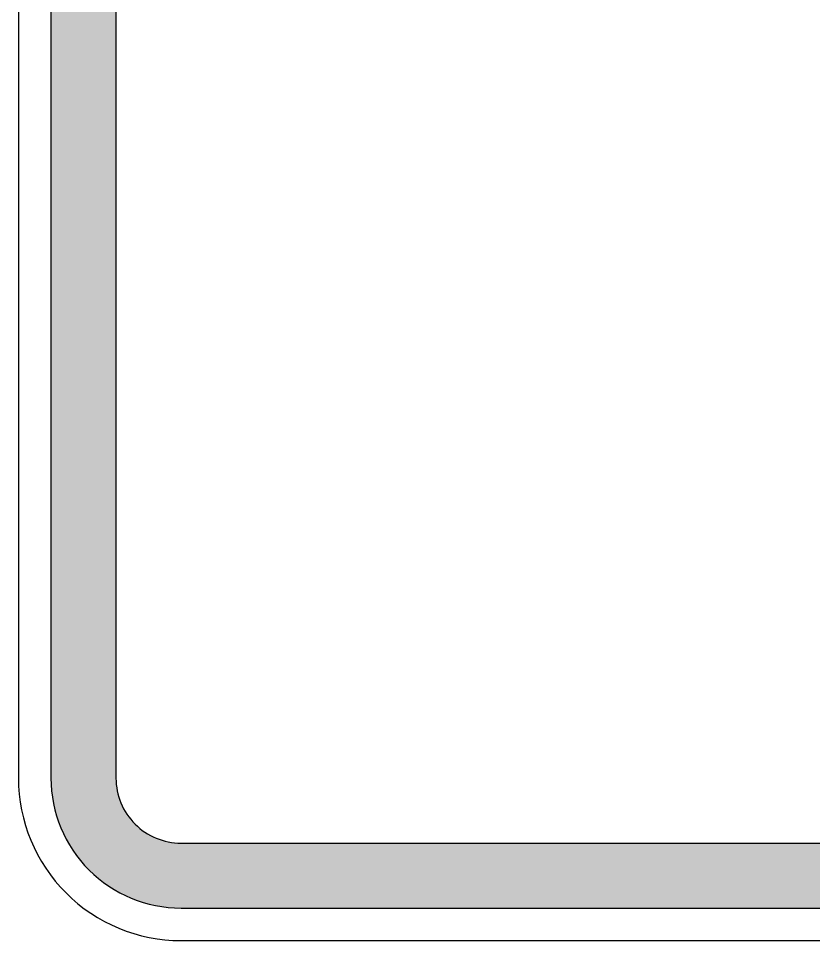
# Model space of a CAD drawing. Extents: x 82 to 242, y 67 to 132.
# Drawn here: x 81.92 to 106.37, y 72.41 to 100.8 of the extents above; entities that cross this region are included whole.
import ezdxf

# ---------------------------------------------------------------- set-up
doc = ezdxf.new("R2010")
doc.units = 0
doc.header["$LTSCALE"] = 12
doc.header["$MEASUREMENT"] = 0
doc.layers.add('L25', color=1, linetype='CONTINUOUS')
doc.layers.add('T25', color=1, linetype='CONTINUOUS')

msp = doc.modelspace()

# ---------------------------------------------------------------- hatches: boundary and pattern name
at = {"layer": 'L25'}
h = msp.add_hatch(color=256, dxfattribs=at)
edge = h.paths.add_edge_path()
edge.add_line((86.917, 73.414), (236.917, 73.414))
edge.add_arc((236.917, 77.414), 4, 270, 360)
edge.add_line((240.917, 77.414), (240.917, 127.414))
edge.add_arc((236.917, 127.414), 4, 360, 450)
edge.add_line((236.917, 131.414), (86.917, 131.414))
edge.add_arc((86.917, 127.414), 4, 90, 180)
edge.add_line((82.917, 127.414), (82.917, 77.414))
edge.add_arc((86.917, 77.414), 4, 180, 270)
edge = h.paths.add_edge_path(flags=16)
edge.add_line((86.917, 75.414), (236.917, 75.414))
edge.add_arc((236.917, 77.414), 2, 270, 360)
edge.add_line((238.917, 77.414), (238.917, 127.414))
edge.add_arc((236.917, 127.414), 2, 0, 90)
edge.add_line((236.917, 129.414), (86.917, 129.414))
edge.add_arc((86.917, 127.414), 2, 90, 180)
edge.add_line((84.917, 127.414), (84.917, 77.414))
edge.add_arc((86.917, 77.414), 2, 180, 270)

# ---------------------------------------------------------------- linework, layer by layer
at = {"layer": 'T25', "color": 3}
for points in [[(86.917, 72.414), (236.917, 72.414, 0.414214), (241.917, 77.414), (241.917, 127.414, 0.414214), (236.917, 132.414), (86.917, 132.414, 0.414214), (81.917, 127.414), (81.917, 77.414, 0.414214)], [(86.917, 73.414), (236.917, 73.414, 0.414214), (240.917, 77.414), (240.917, 127.414, 0.414214), (236.917, 131.414), (86.917, 131.414, 0.414214), (82.917, 127.414), (82.917, 77.414, 0.414214)], [(86.917, 75.414), (236.917, 75.414, 0.414214), (238.917, 77.414), (238.917, 127.414, 0.414214), (236.917, 129.414), (86.917, 129.414, 0.414214), (84.917, 127.414), (84.917, 77.414, 0.414214)]]:
    msp.add_lwpolyline(points, format="xyb", close=True, dxfattribs=at)

doc.saveas('drawing.dxf')
